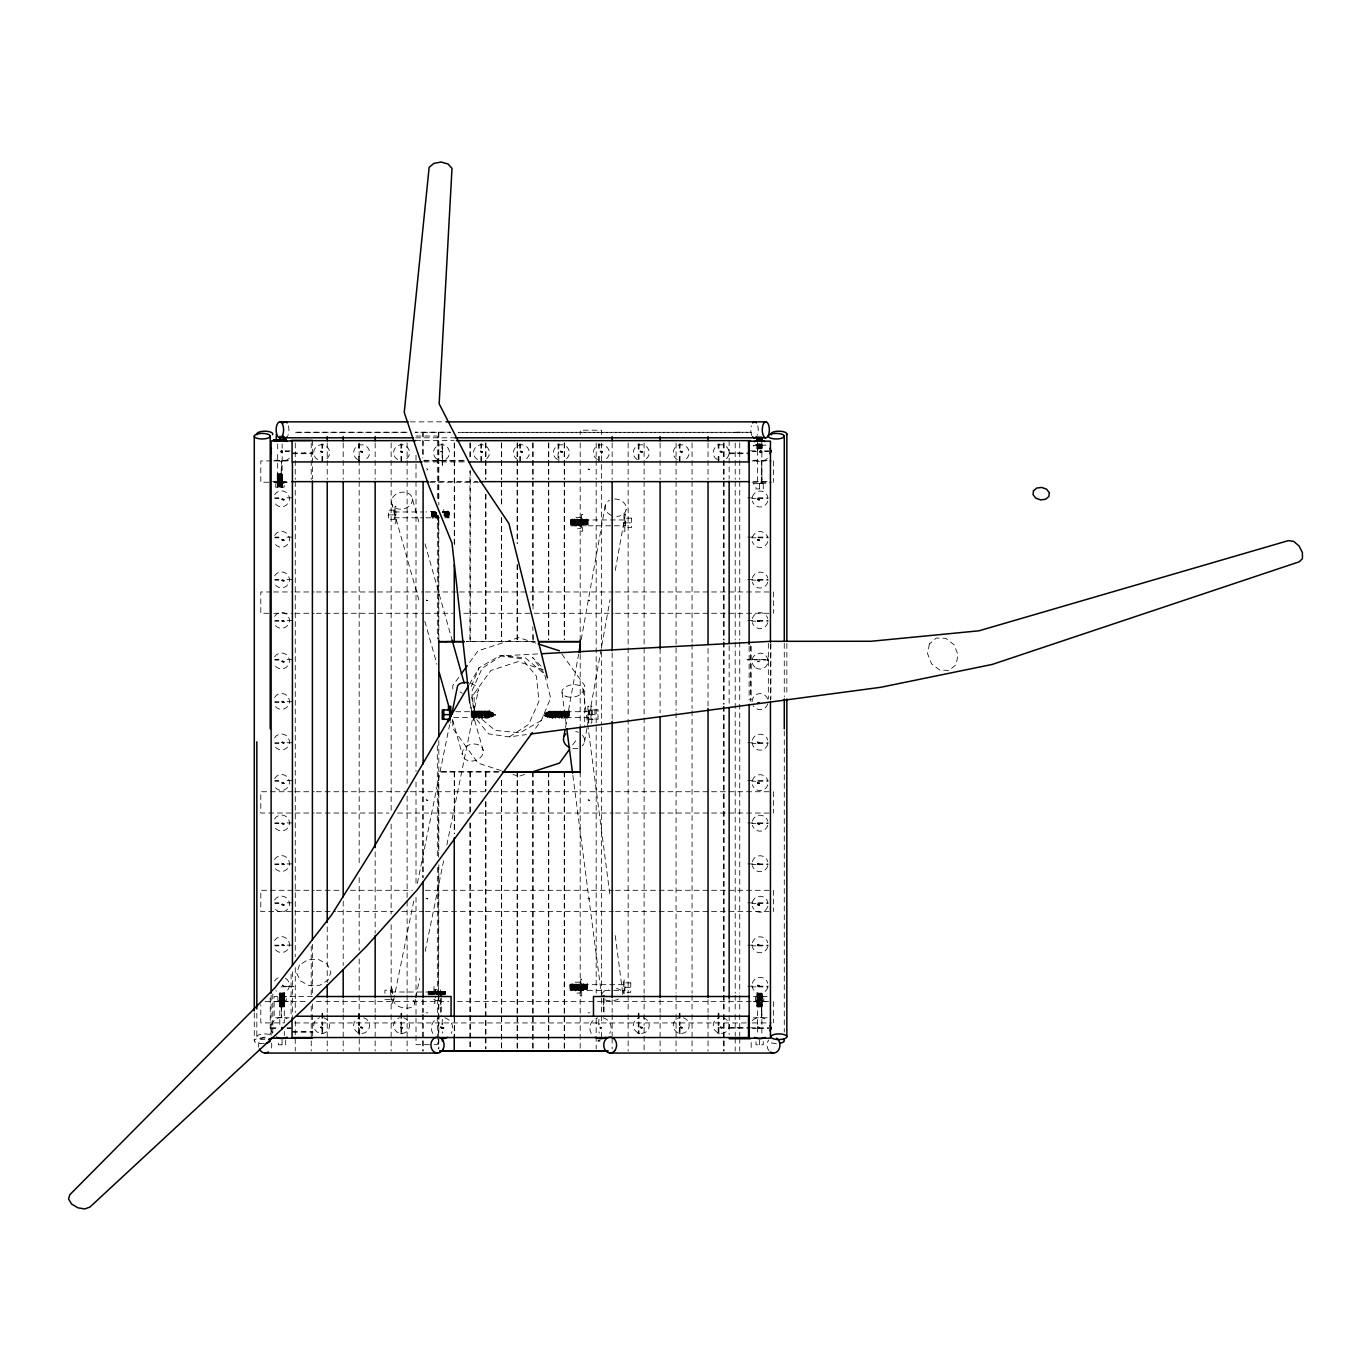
<?xml version="1.0" encoding="UTF-8"?>
<svg xmlns="http://www.w3.org/2000/svg" width="1371" height="1371" viewBox="0 0 1371 1371"><rect width="100%" height="100%" fill="white"/><g stroke="black" fill="none" stroke-linecap="round" stroke-linejoin="round"><path stroke-width="0.75" stroke-dasharray="5 3.75" d="M426.158 1012.792L427.821 1012.792M588.108 1012.792L589.753 1012.792M565.469 727.504L578.596 654.275M581.218 639.623L605.211 505.71M584.526 741.951L587.525 725.208M587.902 723.117L610.026 599.658M615.271 570.37L626.136 509.686M393.58 1000.264L414.385 897.988M417.367 883.37L449.637 724.745M414.59 1003.521L415.43 999.339M415.859 997.265L419.68 978.466M425.199 951.337L444.324 857.406M446.86 844.879L478.29 690.418M281.072 474.263L281.415 472.978M442.679 451.882L442.336 453.167M558.802 451.882L558.46 453.167M761.299 474.52L761.642 473.235M282.306 985.321L283.608 986.315L282.803 984.944M471.298 686.46L479.096 667.797L500.329 655.424L525.333 657.857L544.561 674.121L550.662 698.028L541.305 720.443L533.713 730.812M281.055 481.924L281.415 460.81L281.775 481.924M281.775 996.083L281.415 1017.196L281.055 996.083M441.976 1024.514L442.319 1019.63L442.679 1024.514M598.596 1024.514L598.938 1019.63L599.298 1024.514M762.002 996.083L761.642 1017.196L761.282 996.083M441.976 444.204L442.319 465.335L442.679 444.204M761.282 482.198L761.642 461.084L762.002 482.198M432.105 511.983L431.814 518.409L432.396 511.4L432.979 518.409L433.287 511.983L434.161 518.409L434.744 511.4L435.618 517.81L435.618 512.24M435.327 511.4L425.867 511.966M435.618 517.81L436.218 512.24M436.218 517.81L436.801 512.24M436.801 517.81L437.675 518.409L437.966 515.924M442.662 512.514L442.37 511.4L449.105 511.983L448.814 518.409L449.105 511.983M442.662 511.983L443.244 512.514M443.244 511.983L444.41 511.983L444.41 516.13M444.41 511.983L445.009 516.13M445.009 511.983L445.883 518.409L445.592 511.983M446.175 511.983C447.392 531.52 448.231 496.902 447.34 517.81M471.213 711.138L471.213 718.096M471.504 711.72L472.087 717.53L472.978 717.53C477.536 721.352 474.143 708.618 478.222 711.72C480.381 708.173 481.838 730.092 482.866 711.138L479.97 711.72M472.395 711.72L473.543 711.138L473.543 718.096M494.245 714.976L485.026 717.53L486.962 718.096C486.654 702.895 480.398 717.204 483.158 717.53L476.765 718.096L476.765 711.138L472.687 711.138L472.395 717.53M473.561 711.72L475.891 711.72M570.713 519.969L571.004 526.395L570.747 519.952L625.604 519.952M571.296 519.969C572.53 539.506 573.352 504.888 572.478 525.813M476.748 711.72L479.079 711.72M573.061 519.969C574.278 539.506 575.117 504.888 574.226 525.813M473.269 711.138L473.269 718.096L476.748 717.53M574.826 519.969L574.826 525.813M475.891 717.53L479.37 718.096L479.37 711.138M482.575 711.72L479.096 711.138L479.096 718.096M575.409 519.969C576.625 539.506 577.465 504.888 576.574 525.813M577.157 519.969L578.048 526.395L577.757 519.969M578.339 519.969L578.339 525.813M578.922 519.969L578.922 525.813M579.505 519.969C582.349 517.535 580.738 535.238 580.687 519.969M494.245 714.942L482.592 711.138L482.592 718.096M484.906 711.72L486.071 711.72M581.27 519.969L581.27 525.813M581.852 519.969C583.789 517.175 583.789 528.606 581.852 525.813M495.719 714.942L486.499 711.72L488.419 711.72M579.505 525.813L580.687 525.813M583.018 519.969L583.018 525.813M483.466 717.53L486.088 718.096L486.379 711.72M486.979 711.72L488.727 711.72M482.883 717.53L484.906 717.53M583.618 519.969L584.492 526.395L584.2 519.969M584.783 519.969C586 539.506 586.839 504.888 585.948 525.813M486.671 711.138C488.282 735.164 490.081 693.349 488.83 717.736M489.31 711.72L489.31 717.53M486.962 718.096L488.419 717.53M490.561 712.029L490.561 717.222M586.548 519.969L586.548 525.813M587.131 519.969L588.005 526.395L587.713 519.969M490.818 712.903C492.395 708.996 490.304 724.711 491.161 712.903M491.418 713.143C493.354 709.595 490.784 724.111 492.052 712.629M492.892 713.143L492.892 716.09M493.611 713.16L493.611 716.09M492.292 712.903L492.686 716.09M545.178 713.4L545.178 715.833M545.778 713.143L546.035 716.33M546.378 712.903L545.984 716.09M547.029 712.629L547.029 716.605M547.286 712.389L547.509 717.307L547.732 712.389M548.109 712.029L548.109 717.222M549.36 717.53L549.36 711.72M549.942 711.72L550.594 711.943M550.816 711.138L550.816 718.096M551.108 711.72L551.433 717.736M552.856 711.72L553.318 718.096L552.564 711.138L552.736 718.096L542.95 714.976M553.027 711.72C551.296 718.284 556.763 721.986 554.912 711.138L555.204 717.53L554.484 711.138L553.438 717.53M549.942 717.53L550.594 717.307M551.108 717.53L552.444 717.53M555.066 711.138L554.021 717.53M555.786 711.72C559.162 709.218 556.952 726.801 557.106 711.72M555.495 718.096L555.941 717.53C557.003 701.369 554.535 720.992 557.106 717.53M558.271 711.72L556.369 711.72L555.786 717.53M558.854 717.53L558.563 711.138L559.145 718.096M559.574 711.138L559.728 718.096L561.476 718.096L561.476 711.138C554.775 711.498 563.378 726.116 560.019 711.72M556.815 711.138L556.815 718.096L557.98 718.096L557.98 711.138M561.322 718.096L562.059 711.138L562.059 718.096L561.03 717.53M559.437 717.53L558.991 711.138L559.728 718.096M562.196 711.72L563.224 711.138L563.224 718.096L562.196 717.53M562.778 711.72L564.681 711.72M565.263 711.72L564.235 711.138L564.235 718.096L565.263 717.53M562.35 717.53L562.35 711.72M565.692 711.72L566.429 711.72C567.303 720.495 564.235 718.935 565.4 711.138L566.137 718.096M562.641 718.096L562.641 711.138L562.933 717.53M563.224 718.096L564.389 718.096L564.389 711.138M566.429 711.72L566.429 717.53M563.07 711.138L563.07 718.096L564.235 718.096M567.011 711.72L567.011 717.53M567.594 711.72C568.828 731.171 569.65 696.708 568.776 717.53M428.66 993.924L428.369 991.439L428.078 993.924M566.274 717.53L565.983 711.138M428.66 992.021L429.243 993.924M429.243 992.021L429.826 993.924M429.826 992.021L430.408 993.924M430.408 992.021L431.008 993.924M431.008 992.021L431.591 993.924M431.591 992.021L432.173 993.924M432.173 992.021L432.756 993.924M432.756 992.021L433.339 993.924M433.339 992.021L434.23 991.439L434.521 993.924M434.521 992.021L435.104 993.924M435.104 992.021L435.687 993.924M435.687 992.021L436.269 993.924M436.269 992.021L436.869 993.924M436.869 992.021L437.743 991.439L438.035 993.924M438.035 992.021L438.909 991.439L439.2 993.924M439.2 992.021L439.8 993.924M439.8 992.021L440.674 991.439L440.965 993.924M440.965 992.021L441.548 993.924M441.548 992.021L442.13 993.924M442.13 992.021L442.73 993.924M442.73 992.021L443.313 993.924M443.313 992.021L443.896 993.924M443.896 992.021L444.478 993.924M444.478 992.021L445.061 993.924M445.061 992.021L445.661 993.924M570.01 984.704L570.302 991.13L570.045 984.686L624.902 984.686M570.593 984.704C571.827 1004.24 572.65 969.623 571.776 990.548M572.358 984.704L572.358 990.548M572.941 984.704L573.815 991.13L573.524 984.704M574.123 984.704L574.997 991.13L576.454 984.704L575.871 990.548M574.706 984.704L575.871 984.704M576.454 984.704L576.454 990.548M577.054 984.704L577.928 991.13L577.637 984.704M578.219 984.704L578.219 990.548M578.802 984.704L578.802 990.548M579.385 984.704L580.276 991.13L581.15 984.704L581.441 991.13L581.15 984.704M581.732 984.704C582.966 1004.24 583.789 969.623 582.915 990.548M583.498 984.704L583.498 990.548M584.08 984.704L584.08 990.548M584.663 984.704L585.537 991.13L585.246 984.704M585.845 984.704C587.062 1004.24 587.885 969.623 587.011 990.548M469.396 684.335L479.096 667.797M458.805 677.274L452.807 685.534L452.807 691.652M469.602 662.416L477.999 650.848L518.752 637.601L536.215 643.273M572.701 744.933L577.499 738.318M537.586 653.933L501.289 655.904L482.044 668.38L471.71 691.55L474.212 716.57L488.607 733.896L509.378 736.878L526.31 734.599M509.378 736.878L528.623 724.402L538.957 701.232L536.455 676.194L522.06 658.885L501.289 655.904M541.305 720.443L520.072 732.8L495.068 730.383L475.84 714.12L471.264 696.177M277.645 474.932C276.668 471.813 289.247 475.531 277.645 475.394C289.247 475.257 276.668 478.976 277.645 475.84M277.645 477.194C276.668 480.33 289.247 476.611 277.645 476.748M282.152 474.932L282.152 475.84M282.152 478.102C284.294 479.593 275.502 479.593 277.645 478.102M277.645 479.456C276.668 482.592 289.247 478.873 277.645 478.993M282.152 480.347C284.294 481.838 275.502 481.838 277.645 480.347M277.645 481.255L277.199 482.386L282.152 482.609L282.597 484.186L277.645 484.409L277.645 482.609M282.152 484.409C284.294 485.9 275.502 485.9 277.645 484.409M282.152 481.255L282.152 482.609M282.152 485.317L277.645 485.317M277.645 486.671C282.546 486.516 285.494 488.453 277.645 485.78M282.152 485.78L282.152 486.671M757.358 445.009L761.848 445.472L756.895 444.341L762.293 443.878L757.358 444.118M757.358 445.472C755.198 446.946 764.007 446.946 761.848 445.472M761.848 446.363C764.007 447.854 755.198 447.854 757.358 446.363M761.848 444.118L761.848 445.009M761.848 447.272C764.007 448.763 755.198 448.763 757.358 447.272M761.848 448.18L757.358 448.18M757.546 449.534L757.358 448.625M757.546 450.425L757.358 449.534M279.787 993.667C297.884 992.124 267.242 995.5 284.277 993.667M284.277 994.575L279.787 994.575M284.277 999.082L284.277 999.99L279.324 999.767L284.722 998.859L279.324 997.951L284.722 997.06L284.277 995.929L279.787 995.929L279.787 995.02M279.787 997.283L279.787 995.929M284.277 995.02L284.277 995.929M279.787 999.082L279.787 998.191M279.787 1001.344C293.308 1001.978 276.959 1003.041 279.787 999.99M284.277 997.283L284.277 998.191M284.277 1002.252C286.436 1003.726 277.627 1003.726 279.787 1002.252M284.277 999.99L284.277 1001.344M284.277 1003.144L279.787 1003.144M284.277 1003.606C286.436 1005.08 277.627 1005.08 279.787 1003.606M284.277 1004.497C286.436 1005.988 277.627 1005.988 279.787 1004.497M279.787 1005.851C278.793 1008.987 291.372 1005.269 279.787 1005.406M756.895 993.444L762.293 993.444M761.848 993.667C764.007 995.157 755.198 995.157 757.358 993.667M761.848 997.283L761.848 998.191L756.895 997.951L762.293 997.06L762.293 995.243L757.358 994.575M762.465 996.083L757.358 995.929L757.358 995.02M757.358 997.283L757.358 995.929M761.848 998.191C764.007 999.665 755.198 999.665 757.358 998.191M761.848 1003.144C745.858 1001.464 774.015 1004.052 757.358 999.082M757.358 1001.344L757.358 999.99M761.848 999.082L761.848 999.99M757.358 1003.144L757.358 1002.252M757.358 1005.851C755.318 1008.987 770.005 1004.857 756.895 1005.629C770.536 1004.086 754.975 1005.988 757.358 1003.606M757.358 1005.406L757.358 1004.497M761.848 1002.252L761.848 1001.344M761.848 1003.606L761.848 1004.497M768.12 660.085L746.989 659.725L768.12 659.365M280.901 986.897L293.908 986.537L280.901 986.177M305.013 452.978L303.728 453.321M305.013 1031.506L303.728 1031.849M524.579 774.444L518.752 776.346L512.925 774.444M486.499 717.53L495.719 714.976M546.018 714.274L555.649 711.138L555.649 718.096L546.018 714.976M426.775 468.539L427.821 469.328L426.775 470.133M422.834 432.311L450.528 432.242L415.122 432.242L422.834 432.311L422.834 457.983M737.547 432.259L751.188 432.293L458.24 432.345L737.392 432.328M469.962 641.645L535.136 641.594L466.243 641.594L469.962 641.645L469.962 470.75M438.549 857.115L438.549 771.89L500.586 771.907L446.535 771.822M410.289 421.857L446.638 421.857M416.013 436.047L437.332 436.047L437.332 500.107M415.619 437.812L455.189 437.812M415.773 440.639L454.161 440.639M359.75 444.204L358.139 444.05M680.444 444.05L678.816 444.204M717.736 444.204L719.364 444.05M756.895 444.341L762.293 444.341M755.421 444.667L763.818 444.667M756.895 446.141L762.293 446.141M756.895 446.586L762.293 446.586M756.895 447.049L762.293 447.049M756.895 447.494L762.293 447.494M756.895 447.94L762.293 447.94M756.895 448.403L762.293 448.403M756.895 448.848L762.293 448.848M285.082 450.87L291.166 450.87M750.417 450.87L756.501 450.87M764.624 450.87L768.685 450.87M285.082 451.573L289.144 451.573M752.439 451.573L756.501 451.573M764.624 451.573L768.685 451.573M312.691 452.499L312.845 454.161M292.366 452.978L312.691 452.978M729.338 452.978L749.646 452.978M738.301 453.321L737.015 452.978M292.366 453.681L312.691 453.681M729.338 453.681L749.646 453.681M274.68 460.348L289.641 460.348M424.256 460.348L464.855 460.348M753.347 460.348L768.291 460.348M271.492 460.93L260.798 460.93L260.798 482.232L271.492 482.232M273.617 460.93L288.578 460.93M423.176 460.93L463.758 460.93M752.165 460.93L771.393 460.93M424.307 461.941L464.82 461.941M277.199 474.263L282.597 474.263M277.199 474.709L282.597 474.709M277.199 475.171L282.597 475.171M277.199 475.617L282.597 475.617M277.199 476.063L282.597 476.063M277.199 476.525L282.597 476.525M277.199 476.971L282.597 476.971M277.199 477.416L282.597 477.416M277.199 477.879L282.597 477.879M277.199 478.325L282.597 478.325M277.199 478.77L282.597 478.77M277.199 479.233L282.597 479.233M277.199 479.679L282.597 479.679M277.199 480.124L282.597 480.124M277.199 480.587L282.597 480.587M277.199 481.032L282.597 481.032M272.538 481.649L289.641 481.649M430.665 481.649L477.674 481.649M753.347 481.649L768.291 481.649M277.199 481.941L282.597 481.941M273.617 482.232L288.578 482.232M429.586 482.232L478.719 482.232M752.165 482.232L771.393 482.232M274.32 482.318L286.385 482.318L274.32 482.986M277.199 483.295L282.597 483.295M277.199 483.74L282.597 483.74M277.199 484.186L282.597 484.186M277.199 484.649L282.597 484.649M277.199 485.094L282.597 485.094M277.199 485.54L282.597 485.54M277.199 486.002L282.597 486.002M277.199 486.448L282.597 486.448M277.199 486.894L282.597 486.894M274.817 497.81L278.879 497.81M287.002 497.81L293.103 497.81M747.812 497.81L755.935 497.81M757.957 497.81L768.12 497.81M274.817 498.513L278.879 498.513M751.874 498.513L755.935 498.513M757.957 498.513L768.12 498.513M394.214 511.966L423.759 511.966M388.353 514.879L394.214 514.879M394.214 517.792L423.759 517.792M425.867 517.792L442.747 517.792M444.855 517.792L449.105 517.81M580.927 519.935L576.574 519.969M625.604 522.865L631.465 522.865M437.435 523.259L438.309 523.259L438.257 515.496M576.009 525.59L580.927 525.59M570.713 525.813L625.604 525.779M274.817 537.106L278.879 537.106M287.002 537.106L293.103 537.106M747.812 537.106L755.935 537.106M757.957 537.106L768.12 537.106M274.817 537.826L278.879 537.826M751.874 537.826L755.935 537.826M757.957 537.826L768.12 537.826M274.817 579.453L278.879 579.453M287.002 579.453L293.103 579.453M747.812 579.453L755.935 579.453M757.957 579.453L768.12 579.453M274.817 580.173L278.879 580.173M751.874 580.173L755.935 580.173M757.957 580.173L768.12 580.173M271.492 591.964L260.798 591.964L260.798 613.283L271.492 613.283M273.617 591.964L292.846 591.964M294.988 591.964L314.216 591.964M316.358 591.964L423.176 591.964M425.301 591.964L457.348 591.964M459.491 591.964L527.852 591.964M529.994 591.964L613.3 591.964M615.442 591.964L709.441 591.964M711.583 591.964L771.393 591.964M273.617 613.283L292.846 613.283M294.988 613.283L314.216 613.283M316.358 613.283L423.176 613.283M425.301 613.283L453.081 613.283M463.758 613.283L532.119 613.283M534.262 613.283L613.3 613.283M615.442 613.283L709.441 613.283M711.583 613.283L771.393 613.283M274.817 620.48L278.879 620.48M287.002 620.48L293.103 620.48M747.812 620.48L755.935 620.48M757.957 620.48L768.12 620.48M274.817 621.183L278.879 621.183M751.874 621.183L755.935 621.183M757.957 621.183L768.12 621.183M768.12 658.903L768.12 660.514M274.817 659.365L278.879 659.365M287.002 659.365L293.103 659.365M759.157 659.725L760.442 660.068M274.817 660.085L278.879 660.085M274.817 701.712L278.879 701.712M287.002 701.712L293.103 701.712M274.817 702.432L278.879 702.432M455.789 711.72L489.893 711.72M548.777 711.72L592.101 711.72M589.033 714.617L597.996 714.617M453.732 717.53L489.893 717.53M548.777 717.53L592.101 717.53M274.817 742.739L278.879 742.739M287.002 742.739L293.103 742.739M747.812 742.739L755.935 742.739M757.957 742.739L768.12 742.739M274.817 743.442L278.879 743.442M751.874 743.442L755.935 743.442M757.957 743.442L768.12 743.442M274.817 780.562L278.879 780.562M287.002 780.562L293.103 780.562M747.812 780.562L755.935 780.562M757.957 780.562L768.12 780.562M274.817 781.264L278.879 781.264M751.874 781.264L755.935 781.264M757.957 781.264L768.12 781.264M292.846 791.735L260.798 791.735L260.798 813.037L292.846 813.037M294.988 791.735L314.216 791.735M316.358 791.735L408.215 791.735M410.357 791.735L491.538 791.735M493.663 791.735L613.3 791.735M615.442 791.735L709.441 791.735M711.583 791.735L771.393 791.735M294.988 813.037L314.216 813.037M316.358 813.037L388.987 813.037M397.539 813.037L470.167 813.037M478.719 813.037L613.3 813.037M615.442 813.037L709.441 813.037M711.583 813.037L771.393 813.037M274.817 822.908L278.879 822.908M287.002 822.908L293.103 822.908M747.812 822.908L755.935 822.908M757.957 822.908L768.12 822.908M274.817 823.611L278.879 823.611M751.874 823.611L755.935 823.611M757.957 823.611L768.12 823.611M274.817 863.919L278.879 863.919M287.002 863.919L293.103 863.919M747.812 863.919L755.935 863.919M757.957 863.919L768.12 863.919M274.817 864.638L278.879 864.638M751.874 864.638L755.935 864.638M757.957 864.638L768.12 864.638M292.846 890.293L260.798 890.293L260.798 911.595L292.846 911.595M294.988 890.293L314.216 890.293M316.358 890.293L341.979 890.293M350.53 890.293L412.482 890.293M425.301 890.293L613.3 890.293M615.442 890.293L709.441 890.293M711.583 890.293L771.393 890.293M274.817 902.803L278.879 902.803M287.002 902.803L293.103 902.803M747.812 902.803L755.935 902.803M757.957 902.803L768.12 902.803M274.817 903.523L278.879 903.523M751.874 903.523L755.935 903.523M757.957 903.523L768.12 903.523M294.988 911.595L314.216 911.595M316.358 911.595L335.569 911.595M337.712 911.595L393.254 911.595M401.806 911.595L423.176 911.595M425.301 911.595L613.3 911.595M615.442 911.595L709.441 911.595M711.583 911.595L771.393 911.595M274.817 945.167L278.879 945.167M287.002 945.167L293.103 945.167M747.812 945.167L755.935 945.167M757.957 945.167L768.12 945.167M274.817 945.87L278.879 945.87M751.874 945.87L755.935 945.87M757.957 945.87L768.12 945.87M580.224 982.15L575.306 982.15L575.306 993.05L580.224 993.05M747.812 986.177L755.935 986.177M757.957 986.177L768.12 986.177M751.874 986.897L755.935 986.897M757.957 986.897L768.12 986.897M624.902 987.6L630.763 987.6M575.306 990.325L580.224 990.325M570.01 990.548L624.902 990.513M390.769 992.004L445.661 992.021M435.447 992.193L440.365 992.193M279.324 993.444L284.722 993.444M279.324 993.889L284.722 993.889M756.895 993.889L762.293 993.889M279.324 994.352L284.722 994.352M756.895 994.352L762.293 994.352M279.324 994.798L284.722 994.798M756.895 994.798L762.293 994.798M279.324 995.243L284.722 995.243M756.895 995.243L762.293 995.243M279.324 995.706L284.722 995.706M756.895 995.706L762.293 995.706M279.324 996.151L284.722 996.151M756.895 996.151L762.293 996.151M312.502 996.511L274.131 996.511L274.131 1017.813L289.058 1017.813M753.382 996.511L768.308 996.511M279.324 997.06L284.722 997.06M756.895 997.06L762.293 997.06M279.324 997.505L284.722 997.505M756.895 997.505L762.293 997.505M279.324 997.951L284.722 997.951M756.895 997.951L762.293 997.951M279.324 998.414L284.722 998.414M756.895 998.414L762.293 998.414M279.324 998.859L284.722 998.859M756.895 998.859L762.293 998.859M279.324 999.305L284.722 999.305M756.895 999.305L762.293 999.305M279.324 999.767L284.722 999.767M384.908 999.63L390.769 999.63M756.895 999.767L762.293 999.767M279.324 1000.213L284.722 1000.213M756.895 1000.213L762.293 1000.213M435.447 1000.367L440.365 1000.367M279.324 1000.659L284.722 1000.659M756.895 1000.659L762.293 1000.659M265.083 1001.618L307.807 1001.618M316.358 1001.618L448.797 1001.618M457.348 1001.618L771.393 1001.618M279.324 1002.012L284.722 1002.012M756.895 1002.012L762.293 1002.012M279.324 1002.475L284.722 1002.475M756.895 1002.475L762.293 1002.475M279.324 1002.921L284.722 1002.921M756.895 1002.921L762.293 1002.921M279.324 1003.366L284.722 1003.366M756.895 1003.366L762.293 1003.366M279.324 1003.829L284.722 1003.829M756.895 1003.829L762.293 1003.829M279.324 1004.275L284.722 1004.275M756.895 1004.275L762.293 1004.275M279.324 1004.72L284.722 1004.72M756.895 1004.72L762.293 1004.72M279.324 1005.183L284.722 1005.183M756.895 1005.183L762.293 1005.183M279.324 1005.629L284.722 1005.629M756.895 1005.629L762.293 1005.629M279.324 1006.074L284.722 1006.074M756.895 1006.074L762.293 1006.074M279.324 1006.537L284.722 1006.537M756.895 1006.537L762.293 1006.537M753.382 1017.813L768.308 1017.813M294.988 1022.937L750.04 1022.937M752.165 1022.937L771.393 1022.937M270.704 1027.325L270.858 1028.97M729.338 1027.496L749.646 1027.496M270.858 1027.787L278.981 1027.787M287.105 1027.787L291.166 1027.787M738.301 1027.856L737.015 1027.513M750.417 1027.787L756.501 1027.787M758.54 1027.787L768.685 1027.787M729.338 1028.199L749.646 1028.199M270.858 1028.49L276.959 1028.49M287.105 1028.49L291.166 1028.49M752.439 1028.49L756.501 1028.49M758.54 1028.49L768.685 1028.49M312.691 1031.026L312.845 1032.671M292.366 1031.489L312.691 1031.489M292.366 1032.209L312.691 1032.209M359.75 1033.563L358.139 1033.734M680.444 1033.734L678.816 1033.563M717.736 1033.734L719.364 1033.734M429.431 1044.668L416.013 1044.668L416.013 999.819M434.196 1044.668L437.332 1044.668L437.332 999.819M446.535 771.942L438.549 771.89M543.31 669.819L518.084 661.627L490.921 670.453L474.143 693.555L474.143 722.123L470.202 704.985M501.289 770.656L477.999 763.099L452.807 728.412L452.807 718.198M541.014 666.1L532.565 657.412L543.721 672.733M561.904 654.156L584.697 685.534L584.697 726.373M564.526 717.53L565.555 711.138L565.109 717.53M561.185 711.72L560.739 718.096M438.84 518.409L437.966 517.81M761.299 1003.743L761.642 1005.029M603.36 1003.743L603.703 1005.029M599.281 1033.083L598.938 1031.797M440.605 1003.743L440.948 1005.029M442.679 1033.083L442.336 1031.797M281.072 1003.743L281.415 1005.029M412.345 498.804A10.66 8.38 -15.7 0 1 397.504 508.83A10.66 8.38 -15.7 0 1 395.825 494.348A10.66 8.38 -15.7 0 1 412.345 498.804L419.834 525.419M425.027 543.841L452.104 640.103M469.962 703.58L483.209 750.674A10.66 8.38 -15.7 0 1 468.368 760.699A10.66 8.38 -15.7 0 1 466.688 746.218A10.66 8.38 -15.7 0 1 483.209 750.674M391.438 502.506L419.663 602.846M424.839 621.286L436.938 664.284M452.499 719.569L462.301 754.393M583.121 689.322L609.975 895.28M615.236 935.622L622.708 992.947M562.059 692.561L566.497 726.544M572.872 775.386L601.663 996.203M786.851 643.479L786.851 694.771M784.281 643.393L784.281 696.811M784.281 730.983L784.281 1032.192M773.535 460.93L773.535 482.232M773.535 591.964L773.535 613.283M773.535 791.735L773.535 813.037M773.535 890.293L773.535 911.595M773.535 1001.618L773.535 1022.937M770.896 643.479L770.896 699.039M770.433 644.456L770.433 700.084M768.343 643.393L768.343 698.936M766.081 1001.67L753.159 1001.67M763.253 483.946L763.253 488.916L755.987 488.916L755.987 483.946M763.253 1041.48L763.253 1044.788L755.987 1044.788L755.987 1039.818M762.465 482.198L760.819 482.198M761.865 441.582L761.865 450.048M761.865 452.173L761.865 483.946M761.865 993.221L761.865 1035.585M759.62 483.946L759.62 488.916M759.62 1039.818L759.62 1044.788M757.512 996.768L757.512 1000.556M757.375 441.582L757.375 483.946M757.375 993.221L757.375 1024.994M757.375 1027.102L757.375 1035.585M751.188 646.375L751.188 699.895M751.188 1042.44L751.188 1051.009M750.468 645.707L750.468 701.232M749.132 646.598L749.132 700.084M739.74 442.987L739.74 479.387M739.74 481.529L739.74 639.966M739.74 642.108L739.74 702.038M739.74 704.18L739.74 993.204M739.74 995.346L739.74 1012.483M739.74 1014.609L739.74 1036.03M739.74 1038.173L739.74 1051.009M735.199 442.987L735.199 479.387M735.199 481.529L735.199 639.966M735.199 642.108L735.199 993.204M735.199 995.346L735.199 1012.483M735.199 1014.609L735.199 1036.03M735.199 1038.173L735.199 1051.009M729.149 440.622L729.149 479.079M729.149 645.707L729.149 703.374M729.149 998.174L729.149 1034.488M724.025 442.987L724.025 479.387M724.025 481.529L724.025 639.966M724.025 642.108L724.025 704.18M724.025 706.322L724.025 993.204M724.025 995.346L724.025 1012.483M724.025 1014.609L724.025 1051.009M723.751 442.987L723.751 479.387M723.751 481.529L723.751 639.966M723.751 642.108L723.751 704.18M723.751 706.322L723.751 993.204M723.751 995.346L723.751 1012.483M723.751 1014.609L723.751 1051.009M718.901 444.204L718.901 448.266M718.901 456.389L718.901 462.49M718.901 1013.255L718.901 1025.439M718.901 1027.479L718.901 1033.563M718.181 444.204L718.181 448.266M718.181 456.389L718.181 462.49M718.181 1013.255L718.181 1025.439M718.181 1027.479L718.181 1033.563M708.036 442.987L708.036 479.387M708.036 648.517L708.036 708.464M708.036 999.63L708.036 1012.483M708.036 1014.609L708.036 1051.009M692.064 442.987L692.064 479.387M692.064 481.529L692.064 642.108M692.064 644.233L692.064 708.464M692.064 710.606L692.064 993.204M692.064 995.346L692.064 1012.483M692.064 1014.609L692.064 1051.009M679.999 444.204L679.999 448.266M679.999 456.389L679.999 462.49M679.999 1013.255L679.999 1025.439M679.999 1027.479L679.999 1033.563M679.296 444.204L679.296 448.266M679.296 456.389L679.296 462.49M679.296 1013.255L679.296 1025.439M679.296 1027.479L679.296 1033.563M676.074 442.987L676.074 479.387M676.074 481.529L676.074 710.606M676.074 712.749L676.074 993.204M676.074 995.346L676.074 1012.483M676.074 1014.609L676.074 1051.009M660.102 442.987L660.102 479.387M660.102 648.517L660.102 712.749M660.102 999.63L660.102 1012.483M660.102 1014.609L660.102 1051.009M644.113 442.987L644.113 449.414M644.113 451.556L644.113 479.387M644.113 481.529L644.113 993.204M644.113 995.346L644.113 1012.483M644.113 1014.609L644.113 1025.319M644.113 1027.462L644.113 1051.009M639.452 444.05L637.806 444.05M639.452 1033.563L637.806 1033.563M638.989 444.204L638.989 452.327M638.989 454.367L638.989 462.49M638.989 1013.255L638.989 1033.563M638.269 444.204L638.269 452.327M638.269 454.367L638.269 462.49M638.269 1013.255L638.269 1033.563M628.141 442.987L628.141 479.387M628.141 481.529L628.141 717.033M628.141 719.175L628.141 993.204M628.141 995.346L628.141 1012.483M628.141 1014.609L628.141 1051.009M624.148 993.529L624.148 979.202L623.274 979.202L623.274 993.529M612.152 442.987L612.152 479.387M612.152 652.802L612.152 719.175M612.152 999.63L612.152 1012.483M612.152 1014.609L612.152 1036.03M612.152 1038.173L612.152 1048.866M604.045 998.105L604.045 1016.391M603.343 998.105L603.343 1012.329M601.526 434.47L601.526 430.203L580.207 430.203L580.207 434.47M601.526 443.022L601.526 453.698M601.526 455.823L601.526 483.586M601.526 485.728L601.526 724.899M601.526 727.041L601.526 1023.863M601.526 1032.414L601.526 1038.824M599.778 444.05L598.116 444.05M599.298 444.204L599.298 448.266M599.298 456.389L599.298 462.49M598.596 444.204L598.596 448.266M598.596 456.389L598.596 462.49M596.179 442.987L596.179 479.387M596.179 481.529L596.179 993.204M596.179 1018.893L596.179 1048.866M594.928 709.921L594.928 719.312M592.101 709.921L592.101 719.312M588.005 519.386L588.005 526.395M587.422 519.386L587.422 526.395M587.302 984.121L587.302 991.13M586.839 519.386L586.839 526.395M586.719 984.121L586.719 991.13M586.24 519.386L586.24 526.395M586.137 984.121L586.137 991.13M585.657 519.386L585.657 526.395M585.537 984.121L585.537 991.13M585.074 519.386L585.074 526.395M584.954 984.121L584.954 991.13M584.492 519.386L584.492 526.395M584.372 984.121L584.372 991.13M583.909 519.386L583.909 526.395M583.789 984.121L583.789 991.13M583.309 519.386L583.309 526.395M583.206 984.121L583.206 991.13M582.726 519.386L582.726 526.395M582.606 984.121L582.606 991.13M582.144 519.386L582.144 526.395M582.024 984.121L582.024 991.13M580.379 519.386L580.379 526.395M580.19 442.97L580.19 639.966M580.207 654.43L580.19 725.602M580.19 771.89L580.19 1048.884M579.796 519.386L579.796 526.395M579.676 984.121L579.676 991.13M579.213 519.386L579.213 526.395M579.093 984.121L579.093 991.13M578.631 519.386L578.631 526.395M578.511 984.121L578.511 991.13M578.048 519.386L578.048 526.395M577.928 984.121L577.928 991.13M577.448 519.386L577.448 526.395M577.345 984.121L577.345 991.13M576.865 519.386L576.865 526.395M576.745 984.121L576.745 991.13M576.163 984.121L576.163 991.13M575.7 519.386L575.7 526.395M575.58 984.121L575.58 991.13M575.117 519.386L575.117 526.395M574.997 984.121L574.997 991.13M574.518 519.386L574.518 526.395M574.415 984.121L574.415 991.13M573.935 519.386L573.935 526.395M573.815 984.121L573.815 991.13M573.352 519.386L573.352 526.395M573.232 984.121L573.232 991.13M572.77 519.386L572.77 526.395M572.65 984.121L572.65 991.13M572.187 519.386L572.187 526.395M572.067 984.121L572.067 991.13M571.587 519.386L571.587 526.395M571.484 984.121L571.484 991.13M571.004 519.386L571.004 526.395M570.884 984.121L570.884 991.13M570.302 984.121L570.302 991.13M569.068 711.138L569.068 718.096M568.485 711.138L568.485 718.096M567.902 711.138L567.902 718.096M567.303 711.138L567.303 718.096M566.72 711.138L566.72 718.096M564.972 711.138L564.972 718.096M564.492 442.97L564.492 479.284M564.492 481.427L564.492 639.503M564.492 771.89L564.492 1048.884M564.218 442.97L564.218 479.284M564.218 481.427L564.218 639.503M564.218 771.89L564.218 1048.884M563.807 711.138L563.807 718.096M563.652 711.138L563.652 718.096M560.311 711.138L560.311 718.096M560.156 711.138L560.156 718.096M559.282 444.05L557.637 444.05M558.82 444.204L558.82 448.266M558.82 456.389L558.82 462.49M558.563 711.138L558.408 718.096M558.1 444.204L558.1 462.49M557.243 711.138L557.243 718.096M553.901 711.138L553.73 718.096M552.736 718.096L552.736 711.138L542.95 714.942M551.399 711.138L551.399 718.096M550.234 711.138L550.234 718.096M549.651 711.138L549.651 718.096M549.068 711.138L549.068 718.096M548.777 442.97L548.777 479.284M548.777 481.427L548.777 639.503M548.777 771.89L548.777 1048.884M548.503 442.97L548.503 479.284M548.503 481.427L548.503 639.503M548.366 711.498L548.366 717.736M548.503 771.89L548.503 1048.884M547.509 711.943L547.509 717.307M546.823 712.235L546.823 716.999M546.206 712.56L546.206 716.673M545.624 712.851L545.624 716.382M545.058 713.16L545.058 716.09M533.062 442.97L533.062 479.284M533.062 481.427L533.062 611.74M533.062 635.236L533.062 641.645L532.805 626.684M533.062 771.89L533.062 1048.884M532.805 442.97L532.805 479.284M532.805 481.427L532.805 605.331M532.805 771.89L532.805 1048.884M520.929 444.05L519.283 444.204M520.466 444.204L520.466 448.266M520.466 456.389L520.466 462.49M519.746 444.204L519.746 448.266M519.746 456.389L519.746 462.49M517.364 442.97L517.364 479.284M517.364 481.427L517.364 543.379M517.364 564.732L517.364 641.645M517.364 771.89L517.364 1048.884M517.09 442.97L517.09 479.284M517.09 481.427L517.09 543.379M517.09 564.732L517.09 641.645M517.09 771.89L517.09 1048.884M501.649 442.97L501.649 479.284M501.649 481.427L501.649 504.922M501.649 517.741L501.649 641.645M501.649 780.407L501.649 1048.884M501.375 442.97L501.375 479.284M501.375 481.427L501.375 504.922M501.375 517.741L501.375 641.645M501.375 780.407L501.375 1048.884M493.046 712.851L493.046 716.382M492.463 712.56L492.463 716.673M491.846 712.235L491.846 716.999M491.161 711.943L491.161 717.307M490.304 711.498L490.304 717.736M489.601 711.138L489.601 718.096M489.019 711.138L489.019 718.096M488.436 711.138L488.436 718.096M488.127 711.138L488.127 718.096M487.853 711.138L487.853 718.096M487.545 711.138L487.545 718.096M487.271 711.138L487.271 718.096M486.379 711.138L486.379 718.096M485.934 442.97L485.934 479.284M485.934 494.245L485.934 641.645M485.78 711.138L485.78 718.096M485.934 771.89L485.934 791.067M485.934 801.709L485.934 1048.884M485.677 442.97L485.677 479.284M485.677 494.245L485.677 641.645M485.505 711.138L485.505 718.096M485.677 771.89L485.677 791.067M485.677 801.709L485.677 1048.884M485.197 711.138L485.197 718.096M484.923 711.138L484.923 718.096M484.614 711.138L484.614 718.096M484.34 711.138L484.34 718.096M484.032 711.138L484.032 718.096M483.757 711.138L483.757 718.096M482.044 444.05L480.398 444.05M482.284 711.138L482.284 718.096M482.009 711.138L482.009 718.096M481.581 444.204L481.581 448.266M481.581 456.389L481.581 462.49M481.701 711.138L481.701 718.096M481.427 711.138L481.427 718.096M481.118 711.138L481.118 718.096M480.861 444.204L480.861 448.266M480.861 456.389L480.861 462.49M480.844 711.138L480.844 718.096M480.536 711.138L480.536 718.096M480.261 711.138L480.261 718.096M479.679 711.138L479.679 718.096M478.787 711.138L478.787 718.096M478.513 711.138L478.513 718.096M478.205 711.138L478.205 718.096M477.931 711.138L477.931 718.096M477.622 711.138L477.622 718.096M477.348 711.138L477.348 718.096M477.039 711.138L477.039 718.096M476.457 711.138L476.457 718.096M476.183 711.138L476.183 718.096M475.6 711.138L475.6 718.096M475.291 711.138L475.291 718.096M475.017 711.138L475.017 718.096M474.709 711.138L474.709 718.096M474.435 711.138L474.435 718.096M473.852 711.138L473.852 718.096M472.961 711.138L472.961 718.096M472.378 711.138L472.378 718.096M471.795 711.138L471.795 718.096M470.236 442.97L470.236 460.056M470.236 470.75L470.236 641.645M470.236 771.89L470.236 812.369M470.236 823.028L470.236 1048.884M469.962 442.97L469.962 460.056M469.962 771.89L469.962 812.369M469.962 823.028L469.962 1048.884M454.521 442.97L454.521 547.646M454.521 771.89L454.521 833.671M454.521 1016.922L454.521 1036.099M454.247 442.97L454.247 547.646M454.247 771.89L454.247 833.671M454.247 1016.922L454.247 1036.099M450.785 721.849L450.785 722.963M448.814 511.4L448.814 518.409M448.231 511.4L448.231 518.409M447.632 511.4L447.632 518.409M447.049 511.4L447.049 518.409M446.466 511.4L446.466 518.409M445.883 511.4L445.883 518.409M445.301 511.4L445.301 516.113M445.352 991.439L445.352 994.352M444.701 511.4L444.701 516.113M444.77 991.439L444.77 994.352M444.118 511.4L444.118 516.113M444.187 991.439L444.187 994.352M443.81 509.429L443.827 512.514M443.536 511.4L443.536 512.651M443.604 991.439L443.604 994.352M443.159 444.05L441.496 444.05M442.953 511.4L442.953 512.651M443.022 991.439L443.022 994.352M442.37 511.4L442.37 512.651M442.422 991.439L442.422 994.352M441.839 991.439L441.839 994.352M441.256 991.439L441.256 994.352M441.308 998.105L441.308 1016.391M440.674 991.439L440.674 994.352M440.605 1012.329L440.365 989.468L435.447 989.468L435.447 997.642M440.091 991.439L440.091 994.352M439.491 991.439L439.491 994.352M438.909 991.439L438.909 994.352M438.823 432.293L438.823 505.076M438.823 520.072L438.823 639.966M438.823 740.58L438.823 854.047M438.823 864.758L438.617 993.924M438.823 995.346L438.823 1012.483M438.823 1014.609L438.823 1025.319M438.823 1027.462L438.823 1036.03M438.823 1038.173L438.823 1048.866M438.549 432.293L438.549 500.655M438.549 515.599L438.549 639.503M438.549 867.774L438.549 993.478M438.549 995.62L438.549 1048.884M438.326 991.439L438.326 994.352M437.675 515.496L437.675 518.409M437.743 991.439L437.743 994.352M437.332 515.068L437.332 638.92M437.332 745.704L437.332 856.738M437.332 867.415L437.332 997.677M437.092 515.496L437.092 518.409M437.16 991.439L437.16 994.352M436.509 512.188L436.509 518.409M436.561 991.439L436.561 994.352M435.909 512.188L435.909 518.409M435.978 991.439L435.978 994.352M435.327 512.188L435.327 518.409M434.744 511.4L434.744 518.409M434.813 994.352L434.864 986.52L433.973 986.52L433.939 993.924M434.864 999.116L434.864 1003.298L433.973 1003.298L433.973 999.116M434.161 511.4L434.161 518.409M434.23 991.439L434.23 994.352M433.579 511.4L433.579 518.409M433.63 991.439L433.63 994.352M432.979 511.4L432.979 518.409M433.047 991.439L433.047 994.352M432.396 511.4L432.396 518.409M432.465 991.439L432.465 994.352M431.814 511.4L431.814 518.409M431.882 991.439L431.882 994.352M431.299 991.439L431.299 994.352M430.7 991.439L430.7 994.352M430.117 991.439L430.117 994.352M429.534 991.439L429.534 994.352M428.952 991.439L428.952 994.352M428.369 991.439L428.369 994.352M423.108 432.293L423.108 457.983M423.108 770.553L423.108 877.594M423.108 999.63L423.108 1012.483M423.108 1014.609L423.108 1051.009M422.834 770.553L422.834 877.594M422.834 999.63L422.834 1012.483M422.834 1014.609L422.834 1051.009M416.013 455.275L416.013 771.325M416.013 782.001L416.013 886.643M416.013 897.32L416.013 997.677M407.118 442.987L407.118 479.387M407.118 481.529L407.118 783.407M407.118 796.243L407.118 899.016M407.118 901.141L407.118 993.204M407.118 995.346L407.118 1012.483M407.118 1014.609L407.118 1051.009M402.131 444.204L400.486 444.204M402.131 1033.563L400.486 1033.734M401.669 444.204L401.669 448.266M401.669 456.389L401.669 462.49M401.669 1013.255L401.669 1025.439M401.669 1027.479L401.669 1033.563M400.949 444.204L400.949 448.266M400.949 456.389L400.949 462.49M400.949 1013.255L400.949 1025.439M400.949 1027.479L400.949 1033.563M392.397 993.872L392.397 986.52L391.523 986.52L391.523 993.872M392.397 999.116L392.397 1003.298L391.523 1003.298L391.523 999.116M391.146 442.987L391.146 479.387M391.146 481.529L391.146 811.238M391.146 824.074L391.146 913.994M391.146 924.705L391.146 993.204M391.146 995.346L391.146 1012.483M391.146 1014.609L391.146 1051.009M390.769 994.918L390.769 990.188L384.908 990.188L384.908 993.341M375.157 442.987L375.157 479.387M375.157 851.905L375.157 933.257M375.157 999.63L375.157 1012.483M375.157 1014.609L375.157 1051.009M359.322 444.204L359.322 448.266M359.322 456.389L359.322 462.49M359.322 1013.255L359.322 1025.439M359.322 1033.563L359.322 1027.479L359.185 1051.009M359.185 442.987L359.185 449.414M359.185 451.556L359.185 479.387M359.185 481.529L359.185 864.758M359.185 877.594L359.185 950.394M359.185 958.946L359.185 993.204M359.185 995.346L359.185 1012.483M359.185 1014.609L359.185 1025.319M358.602 444.204L358.602 448.266M358.602 456.389L358.602 462.49M358.602 1013.255L358.602 1025.439M358.602 1027.479L358.602 1033.563M343.196 442.987L343.196 479.387M343.196 901.141L343.196 965.373M343.196 999.63L343.196 1012.483M343.196 1014.609L343.196 1051.009M327.223 442.987L327.223 479.387M327.223 926.847L327.223 982.51M327.223 999.63L327.223 1012.483M327.223 1014.609L327.223 1051.009M323.145 444.204L321.5 444.204M323.145 1033.734L321.5 1033.563M322.682 444.204L322.682 448.266M322.682 456.389L322.682 462.49M322.682 1013.255L322.682 1025.439M322.682 1027.479L322.682 1033.563M321.962 444.204L321.962 448.266M321.962 456.389L321.962 462.49M321.962 1013.255L321.962 1025.439M321.962 1027.479L321.962 1033.563M312.399 440.417L312.399 478.839M312.399 944.242L312.399 995.483M312.399 1004.018L312.399 1012.569M312.399 1014.694L312.399 1036.048M311.234 442.987L311.234 479.387M311.234 946.11L311.234 997.488M311.234 1006.057L311.234 1012.483M311.234 1014.609L311.234 1051.009M295.262 442.987L295.262 479.387M295.262 481.529L295.262 956.804M295.262 967.515L295.262 1012.483M295.262 1021.035L295.262 1051.009M292.417 971.833L292.417 1016.785M291.08 974.13L291.08 1016.836M288.51 1001.67L275.588 1001.67M285.682 1039.818L285.682 1044.788L278.416 1044.788L278.416 1039.818M284.294 993.221L284.294 1022.869L260.798 1022.937L260.798 1004.737M284.294 1031.335L284.294 1035.585M282.169 443.878L282.169 448.128M282.169 456.594L282.152 487.579M282.015 483.449L282.015 487.236M282.049 1039.818L282.049 1044.788M279.941 996.768L279.941 1000.556M279.804 993.221L279.804 1024.994M277.816 483.449L277.816 487.236M277.679 443.878L277.679 452.361M277.679 454.469L277.645 487.579M272.795 993.992L272.795 1032.466M271.115 995.38L271.115 1036.048M270.224 998.019L270.224 1034.334M256.84 1013.22L256.84 1036.733M254.286 1012.963L254.286 1040.743M768.96 1050.734A7.969 6.444 -90 0 1 767.931 1041.103M643.342 1017.779A7.969 7.969 0 0 1 647.815 1030.049A7.969 7.969 0 0 1 634.739 1030.049A7.969 7.969 0 0 1 639.212 1017.779M683.289 1017.779A7.969 7.969 0 0 1 687.762 1030.049A7.969 7.969 0 0 1 674.686 1030.049A7.969 7.969 0 0 1 679.159 1017.779M752.251 1020.572A10.66 10.66 0 0 1 767.314 1020.572M767.777 825.273A7.969 7.969 0 0 1 752.371 825.273M752.371 821.143A7.969 7.969 0 0 1 767.777 821.143M767.777 987.36A7.969 7.969 0 0 1 752.371 987.36M752.371 983.23A7.969 7.969 0 0 1 767.777 983.23M274.577 494.828A7.969 7.969 0 0 1 286.608 492.703A7.969 7.969 0 0 1 286.608 504.922A7.969 7.969 0 0 1 274.577 502.814M274.577 859.531A7.969 7.969 0 0 1 286.608 857.406A7.969 7.969 0 0 1 286.608 869.625A7.969 7.969 0 0 1 274.577 867.5M767.777 582.144A7.969 7.969 0 0 1 752.371 582.144M752.371 578.014A7.969 7.969 0 0 1 767.777 578.014M767.777 865.787A7.969 7.969 0 0 1 752.371 865.787M752.371 861.656A7.969 7.969 0 0 1 767.777 861.656M767.777 744.23A7.969 7.969 0 0 1 752.371 744.23M752.371 740.1A7.969 7.969 0 0 1 767.777 740.1M767.777 541.614A7.969 7.969 0 0 1 752.371 541.614M752.371 537.483A7.969 7.969 0 0 1 767.777 537.483M767.777 784.743A7.969 7.969 0 0 1 752.371 784.743M752.371 780.613A7.969 7.969 0 0 1 767.777 780.613M767.777 906.317A7.969 7.969 0 0 1 752.371 906.317M752.371 902.187A7.969 7.969 0 0 1 767.777 902.187M767.777 946.83A7.969 7.969 0 0 1 752.371 946.83M752.371 942.717A7.969 7.969 0 0 1 767.777 942.717M274.577 535.358A7.969 7.969 0 0 1 286.608 533.233A7.969 7.969 0 0 1 286.608 545.452A7.969 7.969 0 0 1 274.577 543.327M767.777 501.101A7.969 7.969 0 0 1 752.371 501.101M752.371 496.97A7.969 7.969 0 0 1 767.777 496.97M289.298 458.24A10.66 10.66 0 0 1 274.234 458.24M274.577 778.488A7.969 7.969 0 0 1 286.608 776.363A7.969 7.969 0 0 1 286.608 788.582A7.969 7.969 0 0 1 274.577 786.457M264.826 1039.561A7.969 2.828 0 0 1 257.919 1035.328A7.969 2.828 0 0 1 271.732 1035.328M637.292 459.593A7.969 7.969 0 0 1 635.167 447.563A7.969 7.969 0 0 1 647.386 447.563A7.969 7.969 0 0 1 645.261 459.593M723.237 1017.779A7.969 7.969 0 0 1 727.71 1030.049A7.969 7.969 0 0 1 714.651 1030.049A7.969 7.969 0 0 1 719.124 1017.779M597.328 459.593A7.969 7.969 0 0 1 595.22 447.563A7.969 7.969 0 0 1 607.439 447.563A7.969 7.969 0 0 1 605.314 459.593M776.312 1043.502A7.969 2.759 0 0 1 768.617 1040.023M274.577 900.062A7.969 7.969 0 0 1 286.608 897.936A7.969 7.969 0 0 1 286.608 910.155A7.969 7.969 0 0 1 274.577 908.03M757.735 425.85A7.969 3.719 -90 0 1 757.152 435.481M751.874 435.481A7.969 3.719 -90 0 1 751.291 425.85M274.577 697.445A7.969 7.969 0 0 1 286.608 695.32A7.969 7.969 0 0 1 286.608 707.539A7.969 7.969 0 0 1 274.577 705.414M274.577 575.871A7.969 7.969 0 0 1 286.608 573.764A7.969 7.969 0 0 1 286.608 585.983A7.969 7.969 0 0 1 274.577 583.857M767.777 703.7A7.969 7.969 0 0 1 753.159 705.619M752.096 701.644A7.969 7.969 0 0 1 767.777 699.57M274.577 616.402A7.969 7.969 0 0 1 286.608 614.277A7.969 7.969 0 0 1 286.608 626.496A7.969 7.969 0 0 1 274.577 624.371M274.577 656.915A7.969 7.969 0 0 1 286.608 654.807A7.969 7.969 0 0 1 286.608 667.026A7.969 7.969 0 0 1 274.577 664.901M274.577 819.001A7.969 7.969 0 0 1 286.608 816.893A7.969 7.969 0 0 1 286.608 829.112A7.969 7.969 0 0 1 274.577 826.987M767.777 622.657A7.969 7.969 0 0 1 752.371 622.657M752.371 618.527A7.969 7.969 0 0 1 767.777 618.527M274.577 737.958A7.969 7.969 0 0 1 286.608 735.85A7.969 7.969 0 0 1 286.608 748.069A7.969 7.969 0 0 1 274.577 745.944M288.424 425.85A7.969 3.547 90 0 1 287.876 435.481M264.312 1043.417A7.969 2.759 0 0 1 254.355 1040.383A7.969 2.759 0 0 1 266.248 1038.344M477.468 459.593A7.969 7.969 0 0 1 475.36 447.563A7.969 7.969 0 0 1 487.579 447.563A7.969 7.969 0 0 1 485.454 459.593M397.573 459.593A7.969 7.969 0 0 1 395.448 447.563A7.969 7.969 0 0 1 407.667 447.563A7.969 7.969 0 0 1 405.542 459.593M357.625 459.593A7.969 7.969 0 0 1 355.5 447.563A7.969 7.969 0 0 1 367.719 447.563A7.969 7.969 0 0 1 365.594 459.593M557.38 459.593A7.969 7.969 0 0 1 555.255 447.563A7.969 7.969 0 0 1 567.474 447.563A7.969 7.969 0 0 1 565.349 459.593M517.433 459.593A7.969 7.969 0 0 1 515.307 447.563A7.969 7.969 0 0 1 527.527 447.563A7.969 7.969 0 0 1 525.401 459.593M317.661 459.593A7.969 7.969 0 0 1 315.536 447.563A7.969 7.969 0 0 1 327.755 447.563A7.969 7.969 0 0 1 325.647 459.593M271.544 1043.023A7.969 6.615 -90 0 1 269.83 1050.734M258.759 1047.153A7.969 6.615 -90 0 1 266.865 1037.384M274.577 940.575A7.969 7.969 0 0 1 286.608 938.45A7.969 7.969 0 0 1 286.608 950.669A7.969 7.969 0 0 1 274.577 948.543M717.187 459.593A7.969 7.969 0 0 1 715.079 447.563A7.969 7.969 0 0 1 727.298 447.563A7.969 7.969 0 0 1 725.173 459.593M285.459 978.174A7.969 7.969 0 0 1 287.807 989.948A7.969 7.969 0 0 1 275.845 990.719M274.577 981.105A7.969 7.969 0 0 1 279.41 977.386M677.24 459.593A7.969 7.969 0 0 1 675.115 447.563A7.969 7.969 0 0 1 687.334 447.563A7.969 7.969 0 0 1 685.209 459.593M272.538 1033.22A10.66 10.66 0 0 1 287.087 1018.67M323.71 1017.779A7.969 7.969 0 0 1 328.183 1030.049A7.969 7.969 0 0 1 315.124 1030.049A7.969 7.969 0 0 1 319.58 1017.779M444.787 1017.813A10.66 10.66 0 0 1 451.248 1033.426M432.79 1033.426A10.66 10.66 0 0 1 439.268 1017.813M767.314 458.445A10.66 10.66 0 0 1 752.251 458.445M470.836 683.358A10.66 6.032 11.5 0 1 478.256 689.613A10.66 6.032 11.5 0 1 472.755 694.857M462.267 693.229A10.66 6.032 11.5 0 1 460.142 691.927M413.339 1000.264A10.66 6.032 11.5 0 1 405.131 1008.113A10.66 6.032 11.5 0 1 394.025 998.756M582.641 735.37A10.66 8.637 10.2 0 1 582.298 745.91M577.859 748.292A10.66 8.637 10.2 0 1 572.41 748.429M575.717 731.48A10.66 8.637 10.2 0 1 578.373 732.285M614.568 498.993A10.66 8.637 10.2 0 1 626.221 507.424A10.66 8.637 10.2 0 1 616.779 516.404M611.363 515.359A10.66 8.637 10.2 0 1 609.444 500.295M603.257 1017.813A10.66 10.66 0 0 1 609.735 1033.426M591.278 1033.426A10.66 10.66 0 0 1 597.739 1017.813M618.51 999.013A10.66 6.17 -7.4 0 1 603.686 999.013M601.715 994.575A10.66 6.17 -7.4 0 1 608.278 989.142M616.384 988.508A10.66 6.17 -7.4 0 1 622.674 994.575M403.622 1017.779A7.969 7.969 0 0 1 408.095 1030.049A7.969 7.969 0 0 1 395.019 1030.049A7.969 7.969 0 0 1 399.492 1017.779M363.675 1017.779A7.969 7.969 0 0 1 368.131 1030.049A7.969 7.969 0 0 1 355.072 1030.049A7.969 7.969 0 0 1 359.545 1017.779M440.708 451.487L442.302 451.916L440.708 451.487M426.192 600.172L427.786 600.584L426.192 600.172M426.192 799.927L427.786 800.356L426.192 799.927M426.192 898.485L427.786 898.913L426.192 898.485M588.142 469.122L589.736 469.55L588.142 469.122M588.142 600.172L589.736 600.584L588.142 600.172M588.142 799.927L589.736 800.356L588.142 799.927M588.142 898.485L589.736 898.913L588.142 898.485M757.666 661.353L759.26 661.782L757.666 661.353M929.418 643.89L927.567 653.693L931.509 663.701L939.769 670.093L949.178 670.402L956.135 664.541L958.003 654.738L954.045 644.73L945.801 638.338L936.393 638.029L929.418 643.89M299.512 964.978L296.65 973.05L300.352 980.933L309.178 985.612L319.786 985.286L328.097 980.111L330.942 972.022L327.258 964.139L318.415 959.46L307.824 959.786L299.512 964.978M295.536 432.276L408.198 432.259L295.536 432.276M735.473 432.276L739.74 432.293L735.473 432.276M766.081 445.112L753.159 445.798L766.081 445.112M766.081 483.14L753.159 483.826L766.081 483.14M284.123 483.449L275.725 483.449L275.725 487.236L284.123 487.236L284.123 483.449M395.859 506.482L394.968 506.482L394.968 523.259L395.859 523.259L395.859 506.482M394.214 510.149L388.353 510.149L388.353 519.592L394.214 519.592L394.214 510.149M582.384 514.468L581.51 514.468L581.51 531.263L582.384 531.263L582.384 514.468M624.85 514.468L623.959 514.468L623.959 531.263L624.85 531.263L624.85 514.468M580.927 517.415L576.009 517.415L576.009 528.315L580.927 528.315L580.927 517.415M631.465 518.152L625.604 518.152L625.604 527.578L631.465 527.578L631.465 518.152M588.759 706.271L587.885 706.271L587.885 722.963L588.759 722.963L588.759 706.271M591.826 706.271L590.952 706.271L590.952 722.963L591.826 722.963L591.826 706.271M597.996 709.921L589.033 709.921L589.033 719.312L597.996 719.312L597.996 709.921M581.681 979.202L580.807 979.202L580.807 995.98L581.681 995.98L581.681 979.202M630.763 982.87L624.902 982.87L624.902 992.313L630.763 992.313L630.763 982.87M286.248 996.768L277.85 996.768L277.85 1000.556L286.248 1000.556L286.248 996.768M763.818 996.768L755.421 996.768L755.421 1000.556L763.818 1000.556L763.818 996.768M552.153 718.096L552.153 711.138L551.982 718.096M756.072 668.02A7.969 7.969 0 0 0 768.051 661.113A7.969 7.969 0 0 0 756.072 654.207A7.969 7.969 0 0 0 756.072 668.02M437.52 459.593A7.969 7.969 0 0 0 449.482 452.687A7.969 7.969 0 0 0 437.52 445.781A7.969 7.969 0 0 0 437.52 459.593M566.017 696.382A10.66 6.17 -7.4 0 0 583.069 690.95A10.66 6.17 -7.4 0 0 568.674 685.5A10.66 6.17 -7.4 0 0 566.017 696.382"/><path stroke-width="1.5" d="M282.032 1027.65L281.963 1028.49M441.839 1027.65L443.638 1028.027L442.045 1027.599M600.978 1027.907C598.561 1027.427 602.52 1027.942 600.532 1027.599M760.305 451.693L760.494 452.104M565.092 729.595L563.601 737.975A10.66 8.637 10.2 0 0 569.753 747.623M578.973 652.185L580.464 643.804M451.762 714.308L457.297 687.162A10.66 6.032 11.5 0 1 468.128 682.724M468.316 686.168L372.381 849.729L331.508 915.057L274.903 987.84L69.818 1194.741L68.55 1199.025L71.618 1204.012L77.856 1207.8L84.865 1208.948L89.989 1207.011L304.054 1008.628L366.571 946.23L417.367 889.642L532.445 732.525M461.204 673.966L467.203 665.706M569.102 749.886L559.505 763.099L530.406 772.559M281.381 451.522L281.775 452.036M282.1 452.413L281.278 450.99L281.963 452.584M760.494 451.419L761.916 451.916L760.339 452.002M759.037 702.672L757.872 702.672M281.895 452.499L282.375 451.042L281.244 452.173M281.895 1028.353L282.512 1027.547L281.741 1028.936M530.543 734.033L880.782 687.282L992.227 664.438L1299.194 561.819L1302.45 558.614L1302.399 552.564L1299.074 546.001L1293.744 541.442L1288.449 540.602L978.945 630.814L871.116 641.268L770.296 641.337L541.853 653.71M446.535 641.697L438.549 641.645L464.306 641.697M503.723 771.924L580.19 771.89L502.454 771.856M446.535 1051.06L439.611 1051.043L477.948 1051.06M556.489 1051.06L572.204 1050.957M279.873 421.857L408.147 421.857M446.638 421.857L765.823 421.857M757.358 437.349L761.368 437.349M756.895 437.572L762.293 437.572M279.873 437.812L413.476 437.812M455.189 437.812L765.823 437.812A7.969 3.547 90 0 0 768.891 425.85A7.969 3.547 90 0 0 762.739 425.85A7.969 3.547 90 0 0 765.823 437.812M756.895 438.017L762.293 438.017M756.895 438.463L762.293 438.463M757.358 438.703L761.848 438.703M756.895 438.926L762.293 438.926M756.895 439.371L762.293 439.371M757.358 439.594L761.848 439.594M273.463 439.765L286.385 439.765M756.895 439.817L762.293 439.817M757.358 440.057L761.848 440.057M273.463 440.451L286.385 440.451M291.08 440.417L312.399 440.417M756.895 440.28L762.293 440.28M415.773 440.639L292.057 440.639L292.057 461.941L422.165 461.941M456.286 440.639L750.468 440.622M756.895 440.725L762.293 440.725M292.417 440.965L271.115 440.965L271.115 993.238M755.421 440.879L757.546 440.948M761.573 440.879L763.818 440.879M469.088 461.941L748.515 461.941L748.515 440.639M291.766 481.649L428.523 481.649M479.816 481.649L749.063 481.649M538.717 641.577L580.19 641.645L538.717 641.697M443.741 714.617L449.637 714.617M440.16 996.083L441.753 996.083M602.897 996.083L604.491 996.083M316.77 996.511L451.076 996.511L451.076 1016.391M749.114 996.511L593.489 996.511L593.489 1016.391M296.325 1016.219L748.515 1016.219L748.515 1037.539L292.057 1037.539L292.057 1017.642M271.115 1038.19L312.399 1038.19M729.149 1038.755L750.468 1038.755M442.113 1040.76L443.124 1040.76M598.15 1040.915L599.744 1040.76M540.791 1050.957L509.361 1050.957M556.489 1050.957L493.663 1050.957M588.193 1050.957L540.791 1051.06M604.165 1050.957L572.204 1051.06M588.193 1051.06L608.158 1050.957L604.165 1051.06M265.151 1053.065L437.486 1053.065M610.164 1053.065L773.501 1053.065M446.535 641.577L464.306 641.577M446.535 1050.957L462.25 1051.06M462.25 1050.957L493.663 1051.06M477.948 1050.957L509.361 1051.06M538.169 643.907L559.505 650.848M761.368 451.453C758.283 449.619 761.333 454.932 761.179 451.179M452.104 640.103L464.203 683.101M439.251 672.476L450.202 711.378M547.423 677.84L508.932 523.585L472.875 469.67L439.148 403.794L452.002 168.393L448.026 163.972L441.102 162.052L433.887 163.355L429.14 167.365L404.239 412.414L428.523 485.008L452.036 543.224L469.773 703.083M566.771 728.669L572.581 773.261M786.851 434.024L786.851 641.337M786.851 699.039L786.851 1036.733A7.969 2.828 0 0 1 774.889 1039.184A7.969 2.828 0 0 1 774.889 1034.282A7.969 2.828 0 0 1 786.851 1036.733M784.281 436.184A7.969 2.759 0 0 1 772.319 438.583A7.969 2.759 0 0 1 772.319 433.784A7.969 2.759 0 0 1 784.281 436.184L784.281 641.268M784.281 698.936L784.281 728.858M770.879 450.425L770.879 452.019M770.879 1027.342L770.879 1028.936M770.725 450.425L770.725 452.019M770.725 1027.342L770.725 1028.936M770.433 642.314L770.433 441.171L749.132 441.171L749.132 644.456M770.433 702.226L770.433 1038.19L749.132 1038.19L749.132 704.368M729.149 481.221L729.149 643.565M729.149 707.642L729.149 998.174M708.036 436.578L708.036 440.862M708.036 481.529L708.036 644.233M708.036 708.464L708.036 997.488M660.102 436.578L660.102 440.862M660.102 481.529L660.102 648.517M660.102 717.033L660.102 997.488M612.152 436.578L612.152 440.862M612.152 481.529L612.152 650.659M612.152 721.317L612.152 997.488M580.19 639.966L580.19 652.802M580.207 727.041L580.19 772.696M454.247 564.732L454.247 641.645M454.247 837.938L454.247 1016.922M454.247 1036.099L454.247 1051.009M450.785 706.271L450.785 716.776M449.911 706.271L449.911 720.529M449.311 707.385L449.311 710.452M448.437 706.271L448.437 710.452M448.437 718.798L448.437 721.849M443.741 709.921L443.741 719.312M438.823 639.966L438.823 736.296M423.108 481.529L423.108 764.127M423.108 881.879L423.108 997.488M375.157 436.578L375.157 440.862M375.157 481.529L375.157 847.621M375.157 935.399L375.157 997.488M343.196 436.578L343.196 440.862M343.196 481.529L343.196 896.874M343.196 969.657L343.196 997.488M327.223 436.578L327.223 440.862M327.223 481.529L327.223 922.563M327.223 984.652L327.223 997.488M312.399 480.981L312.399 939.975M292.417 462.37L292.417 965.407M283.557 436.338L283.557 439.645L276.291 439.645L276.291 434.676M279.924 436.338L279.924 439.645M270.858 450.425L270.704 452.019M270.224 436.184A7.969 2.759 0 0 1 258.262 438.583A7.969 2.759 0 0 1 258.262 433.784A7.969 2.759 0 0 1 270.224 436.184L270.224 728.858M256.84 741.797L256.84 1008.953M254.286 436.184L254.286 1010.838M776.723 1038.19A7.969 6.444 -90 0 1 779.088 1049.072A7.969 6.444 -90 0 1 770.279 1052.003M770.074 1025.337A10.66 10.66 0 0 1 770.074 1030.855M765.104 1037.333A10.66 10.66 0 0 1 754.461 1037.333M271.475 453.458A10.66 10.66 0 0 1 271.475 447.957M276.445 441.479A10.66 10.66 0 0 1 287.087 441.479M257.114 434.761A7.969 2.828 0 0 1 264.826 431.197A7.969 2.828 0 0 1 272.521 434.761M272.521 1037.47A7.969 2.828 0 0 1 268.802 1039.184M783.218 1039.355A7.969 2.759 0 0 1 780.305 1043.142M752.645 422.936A7.969 3.719 -90 0 1 756.381 422.936M756.381 436.749A7.969 3.719 -90 0 1 752.645 436.749M771.17 434.761A7.969 2.828 0 0 1 778.882 431.197A7.969 2.828 0 0 1 786.577 434.761M287.139 436.749A7.969 3.547 90 0 1 283.574 436.749M283.574 422.936A7.969 3.547 90 0 1 287.139 422.936M269.162 1039.355A7.969 2.759 0 0 1 266.248 1043.142M268.459 1052.003A7.969 6.615 -90 0 1 259.41 1049.072M287.087 1037.127A10.66 10.66 0 0 1 276.445 1037.127M447.357 1037.333A10.66 10.66 0 0 1 442.028 1038.755M754.461 441.685A10.66 10.66 0 0 1 765.104 441.685M770.074 448.163A10.66 10.66 0 0 1 770.074 453.681M564.389 735.833A10.66 8.637 10.2 0 1 565.829 733.999M605.828 1037.333A10.66 10.66 0 0 1 595.168 1037.333M1033.46 490.784L1033.066 494.64L1035.756 498.119L1040.52 499.884L1045.542 499.284L1048.884 496.542L1049.278 492.686L1046.587 489.207L1041.806 487.442L1036.802 488.042L1033.46 490.784M282.22 499.267L283.814 499.678L282.22 499.267M282.22 539.78L283.814 540.208L282.22 539.78M282.22 580.31L283.814 580.721L282.22 580.31M282.22 620.823L283.814 621.252L282.22 620.823M282.22 661.353L283.814 661.782L282.22 661.353M282.22 701.866L283.814 702.295L282.22 701.866M282.22 742.397L283.814 742.825L282.22 742.397M320.848 451.487L322.442 451.916L320.848 451.487M282.22 782.91L283.814 783.338L282.22 782.91M282.22 823.44L283.814 823.868L282.22 823.44M282.22 863.953L283.814 864.381L282.22 863.953M282.22 904.483L283.814 904.911L282.22 904.483M282.22 944.996L283.814 945.424L282.22 944.996M360.796 451.487L362.39 451.916L360.796 451.487M320.848 1027.342L322.442 1027.77L320.848 1027.342M400.743 451.487L402.337 451.916L400.743 451.487M360.796 1027.342L362.39 1027.77L360.796 1027.342M400.743 1027.342L402.337 1027.77L400.743 1027.342M480.655 451.487L482.249 451.916L480.655 451.487M440.708 1027.342L442.302 1027.77L440.708 1027.342M520.603 451.487L522.197 451.916L520.603 451.487M560.568 451.487L562.161 451.916L560.568 451.487M600.515 451.487L602.109 451.916L600.515 451.487M640.463 451.487L642.056 451.916L640.463 451.487M680.427 451.487L682.021 451.916L680.427 451.487M640.463 1027.342L642.056 1027.77L640.463 1027.342M720.375 451.487L721.969 451.916L720.375 451.487M680.427 1027.342L682.021 1027.77L680.427 1027.342M757.666 499.267L759.26 499.678L757.666 499.267M757.666 539.78L759.26 540.208L757.666 539.78M757.666 580.31L759.26 580.721L757.666 580.31M757.666 620.823L759.26 621.252L757.666 620.823M720.375 1027.342L721.969 1027.77L720.375 1027.342M757.666 742.397L759.26 742.825L757.666 742.397M757.666 782.91L759.26 783.338L757.666 782.91M757.666 823.44L759.26 823.868L757.666 823.44M757.666 863.953L759.26 864.381L757.666 863.953M757.666 904.483L759.26 904.911L757.666 904.483M757.666 944.996L759.26 945.424L757.666 944.996M757.666 985.526L759.26 985.955L757.666 985.526M757.666 1027.342L759.26 1027.77L757.666 1027.342M449.637 709.921L442.267 709.921L442.267 719.312L449.637 719.312L449.637 709.921M614.705 1050.734A7.969 6.444 -90 0 0 611.826 1037.384A7.969 6.444 -90 0 0 603.943 1047.153A7.969 6.444 -90 0 0 614.705 1050.734M282.512 435.481A7.969 3.719 -90 0 0 280.832 422.131A7.969 3.719 -90 0 0 276.274 431.899A7.969 3.719 -90 0 0 282.512 435.481M443.227 1049.072A7.969 6.615 -90 0 0 437.486 1037.11A7.969 6.615 -90 0 0 431.762 1049.072A7.969 6.615 -90 0 0 443.227 1049.072"/></g></svg>
